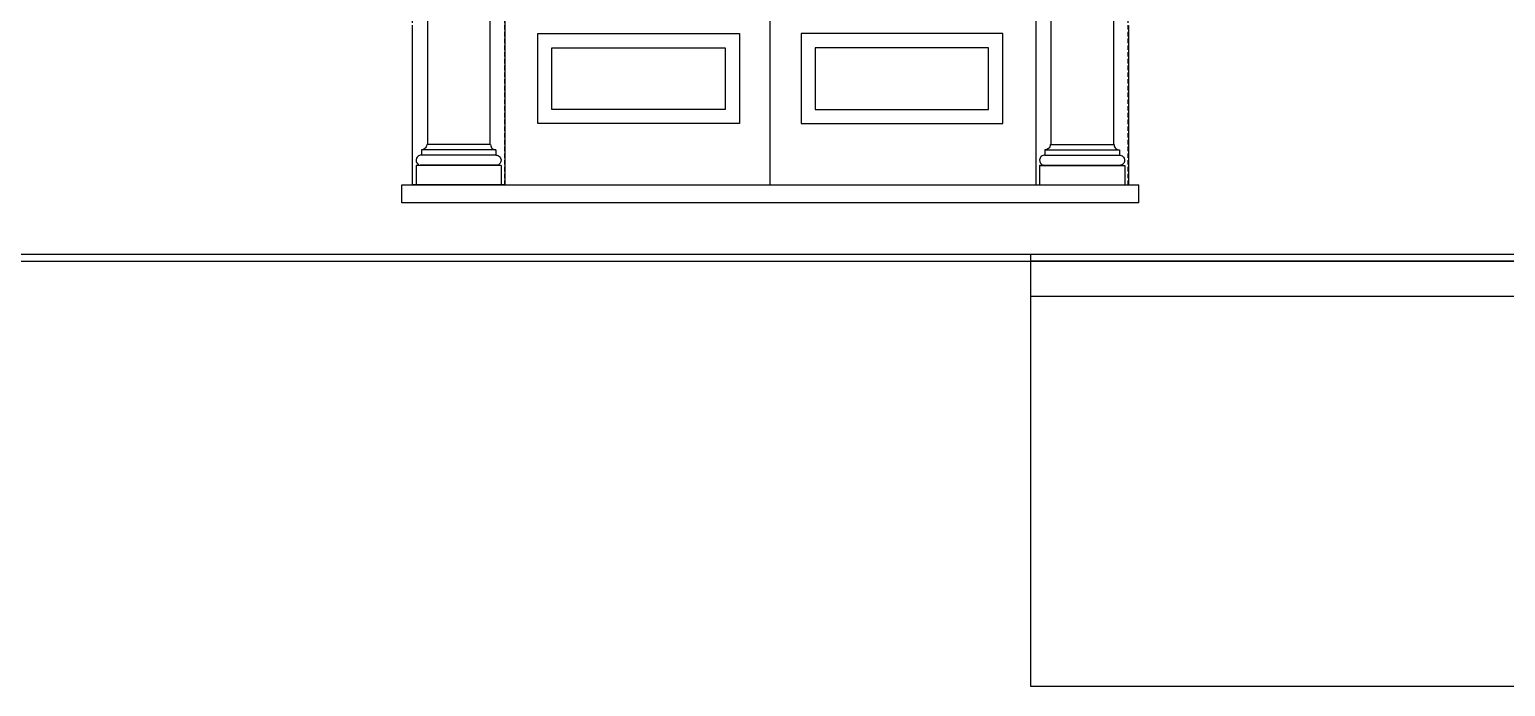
# Model space of a CAD drawing. Header units: millimetres. Extents: x -11840 to 12480, y -4119 to 5972.
# Drawn here: x -9625 to -5460, y -4119 to -2266 of the extents above; entities that cross this region are included whole.
import ezdxf

# ---------------------------------------------------------------- set-up
doc = ezdxf.new("R2010")
doc.units = ezdxf.units.MM
doc.linetypes.add('DASHED', pattern=[19.05, 12.7, -6.35])

msp = doc.modelspace()

# ---------------------------------------------------------------- linework, layer by layer
at = {"color": 22, "linetype": 'DASHED', "true_color": 0xe53935}
for p, q in [((-8544, -2704.3), (-8544, -279.7)), ((-8544, -2704.3), (-8544, -279.7)), ((-8284, -2704.3), (-8284, -279.7)), ((-8284, -2704.3), (-8284, -279.7)), ((-6784.7, -2704.3), (-6784.7, -279.7)), ((-6784.7, -2704.3), (-6784.7, -279.7)), ((-6524.7, -2704.3), (-6524.7, -279.7)), ((-6524.7, -2704.3), (-6524.7, -279.7)), ((-8534, -2704.3), (-8544, -2704.3)), ((-8534, -2704.3), (-8544, -2704.3)), ((-8284, -2704.3), (-8294, -2704.3)), ((-8284, -2704.3), (-8294, -2704.3)), ((-6784.7, -2704.3), (-6774.7, -2704.3)), ((-6784.7, -2704.3), (-6774.7, -2704.3)), ((-6534.7, -2704.3), (-6524.7, -2704.3)), ((-6534.7, -2704.3), (-6524.7, -2704.3))]:
    msp.add_line(p, q, dxfattribs=at)
at = {"color": 251, "true_color": 0x666666}
for p, q in [((-8284, -304.3), (-8284, -2704.3)), ((-7534.7, -2704.3), (-7534.7, -304.3)), ((-6784.7, -2704.3), (-6784.7, -304.3)), ((-8190.7, -2277.3), (-7621.7, -2277.3)), ((-8190.7, -2531.3), (-8190.7, -2277.3)), ((-7621.7, -2277.3), (-7621.7, -2531.3)), ((-6878.7, -2277.3), (-7447.7, -2277.3)), ((-7447.7, -2277.3), (-7447.7, -2531.3)), ((-6878.7, -2531.3), (-6878.7, -2277.3)), ((-8150.7, -2317.3), (-7661.7, -2317.3)), ((-8150.7, -2491.3), (-8150.7, -2317.3)), ((-7661.7, -2317.3), (-7661.7, -2491.3)), ((-7407.7, -2317.3), (-7407.7, -2491.3)), ((-6918.7, -2317.3), (-7407.7, -2317.3)), ((-6918.7, -2491.3), (-6918.7, -2317.3)), ((-7661.7, -2491.3), (-8150.7, -2491.3)), ((-7407.7, -2491.3), (-6918.7, -2491.3)), ((-7621.7, -2531.3), (-8190.7, -2531.3)), ((-7447.7, -2531.3), (-6878.7, -2531.3)), ((-8284, -2704.3), (-7534.7, -2704.3)), ((-7534.7, -2704.3), (-6784.7, -2704.3)), ((-1699.7, -3019.3), (-6799.7, -3019.3))]:
    msp.add_line(p, q, dxfattribs=at)
at = {"color": 250, "true_color": 0x333333}
for p, q in [((-8502, -393.1), (-8502, -2590.3)), ((-8502, -393.1), (-8502, -2590.3)), ((-8326, -393.1), (-8326, -2590.3)), ((-8326, -393.1), (-8326, -2590.3)), ((-6742.7, -393.1), (-6742.7, -2590.3)), ((-6742.7, -393.1), (-6742.7, -2590.3)), ((-6566.7, -393.1), (-6566.7, -2590.3)), ((-6566.7, -393.1), (-6566.7, -2590.3)), ((-8526.9, -2622.3), (-8529.2, -2624)), ((-8526.9, -2622.3), (-8529.2, -2624)), ((-8524.2, -2621.1), (-8526.9, -2622.3)), ((-8524.2, -2621.1), (-8526.9, -2622.3)), ((-8521.4, -2620.4), (-8524.2, -2621.1)), ((-8521.4, -2620.4), (-8524.2, -2621.1)), ((-8519, -2620.3), (-8521.4, -2620.4)), ((-8519, -2620.3), (-8521.4, -2620.4)), ((-8516, -2605), (-8519, -2605.3)), ((-8516, -2605), (-8519, -2605.3)), ((-8519, -2605.3), (-8519, -2620.3)), ((-8309, -2605.3), (-8519, -2605.3)), ((-8519, -2605.3), (-8519, -2620.3)), ((-8309, -2605.3), (-8519, -2605.3)), ((-8309, -2620.3), (-8519, -2620.3)), ((-8309, -2620.3), (-8519, -2620.3)), ((-8513.2, -2604.1), (-8516, -2605)), ((-8513.2, -2604.1), (-8516, -2605)), ((-8509.1, -2601.5), (-8513.2, -2604.1)), ((-8509.1, -2601.5), (-8513.2, -2604.1)), ((-8507.1, -2599.4), (-8509.1, -2601.5)), ((-8507.1, -2599.4), (-8509.1, -2601.5)), ((-8505.5, -2596.9), (-8507.1, -2599.4)), ((-8505.5, -2596.9), (-8507.1, -2599.4)), ((-8504.5, -2594.2), (-8505.5, -2596.9)), ((-8504.5, -2594.2), (-8505.5, -2596.9)), ((-8504, -2590.3), (-8504.5, -2594.2)), ((-8504, -2590.3), (-8504.5, -2594.2)), ((-8324, -2590.3), (-8504, -2590.3)), ((-8324, -2590.3), (-8504, -2590.3)), ((-8326, -2590.3), (-8502, -2590.3)), ((-8326, -2590.3), (-8502, -2590.3)), ((-8324, -2590.3), (-8323.5, -2594.2)), ((-8324, -2590.3), (-8323.5, -2594.2)), ((-8323.5, -2594.2), (-8322.4, -2596.9)), ((-8323.5, -2594.2), (-8322.4, -2596.9)), ((-8322.4, -2596.9), (-8320.9, -2599.4)), ((-8322.4, -2596.9), (-8320.9, -2599.4)), ((-8320.9, -2599.4), (-8318.9, -2601.5)), ((-8320.9, -2599.4), (-8318.9, -2601.5)), ((-8318.9, -2601.5), (-8314.7, -2604.1)), ((-8318.9, -2601.5), (-8314.7, -2604.1)), ((-8314.7, -2604.1), (-8311.9, -2605)), ((-8314.7, -2604.1), (-8311.9, -2605)), ((-8311.9, -2605), (-8309, -2605.3)), ((-8311.9, -2605), (-8309, -2605.3)), ((-8309, -2605.3), (-8309, -2620.3)), ((-8309, -2605.3), (-8309, -2620.3)), ((-8309, -2620.3), (-8306.5, -2620.4)), ((-8309, -2620.3), (-8306.5, -2620.4)), ((-8306.5, -2620.4), (-8303.7, -2621.1)), ((-8306.5, -2620.4), (-8303.7, -2621.1)), ((-8303.7, -2621.1), (-8301.1, -2622.3)), ((-8303.7, -2621.1), (-8301.1, -2622.3)), ((-8301.1, -2622.3), (-8298.8, -2624)), ((-8301.1, -2622.3), (-8298.8, -2624)), ((-6767.6, -2622.3), (-6769.9, -2624)), ((-6767.6, -2622.3), (-6769.9, -2624)), ((-6765, -2621.1), (-6767.6, -2622.3)), ((-6765, -2621.1), (-6767.6, -2622.3)), ((-6762.1, -2620.4), (-6765, -2621.1)), ((-6762.1, -2620.4), (-6765, -2621.1)), ((-6759.7, -2620.3), (-6762.1, -2620.4)), ((-6759.7, -2620.3), (-6762.1, -2620.4)), ((-6756.8, -2605), (-6759.7, -2605.3)), ((-6756.8, -2605), (-6759.7, -2605.3)), ((-6759.7, -2605.3), (-6759.7, -2620.3)), ((-6759.7, -2605.3), (-6549.7, -2605.3)), ((-6759.7, -2605.3), (-6549.7, -2605.3)), ((-6759.7, -2605.3), (-6759.7, -2620.3)), ((-6759.7, -2620.3), (-6549.7, -2620.3)), ((-6759.7, -2620.3), (-6549.7, -2620.3)), ((-6754, -2604.1), (-6756.8, -2605)), ((-6754, -2604.1), (-6756.8, -2605)), ((-6749.8, -2601.5), (-6754, -2604.1)), ((-6749.8, -2601.5), (-6754, -2604.1)), ((-6747.8, -2599.4), (-6749.8, -2601.5)), ((-6747.8, -2599.4), (-6749.8, -2601.5)), ((-6746.3, -2596.9), (-6747.8, -2599.4)), ((-6746.3, -2596.9), (-6747.8, -2599.4)), ((-6745.2, -2594.2), (-6746.3, -2596.9)), ((-6745.2, -2594.2), (-6746.3, -2596.9)), ((-6744.7, -2590.3), (-6745.2, -2594.2)), ((-6744.7, -2590.3), (-6745.2, -2594.2)), ((-6744.7, -2590.3), (-6564.7, -2590.3)), ((-6744.7, -2590.3), (-6564.7, -2590.3)), ((-6742.7, -2590.3), (-6566.7, -2590.3)), ((-6742.7, -2590.3), (-6566.7, -2590.3)), ((-6564.7, -2590.3), (-6564.2, -2594.2)), ((-6564.7, -2590.3), (-6564.2, -2594.2)), ((-6564.2, -2594.2), (-6563.2, -2596.9)), ((-6564.2, -2594.2), (-6563.2, -2596.9)), ((-6563.2, -2596.9), (-6561.6, -2599.4)), ((-6563.2, -2596.9), (-6561.6, -2599.4)), ((-6561.6, -2599.4), (-6559.6, -2601.5)), ((-6561.6, -2599.4), (-6559.6, -2601.5)), ((-6559.6, -2601.5), (-6555.5, -2604.1)), ((-6559.6, -2601.5), (-6555.5, -2604.1)), ((-6555.5, -2604.1), (-6552.6, -2605)), ((-6555.5, -2604.1), (-6552.6, -2605)), ((-6552.6, -2605), (-6549.7, -2605.3)), ((-6552.6, -2605), (-6549.7, -2605.3)), ((-6549.7, -2605.3), (-6549.7, -2620.3)), ((-6549.7, -2605.3), (-6549.7, -2620.3)), ((-6549.7, -2620.3), (-6547.3, -2620.4)), ((-6549.7, -2620.3), (-6547.3, -2620.4)), ((-6547.3, -2620.4), (-6544.5, -2621.1)), ((-6547.3, -2620.4), (-6544.5, -2621.1)), ((-6544.5, -2621.1), (-6541.8, -2622.3)), ((-6544.5, -2621.1), (-6541.8, -2622.3)), ((-6541.8, -2622.3), (-6539.5, -2624)), ((-6541.8, -2622.3), (-6539.5, -2624)), ((-8522.4, -2649), (-8534, -2649.3)), ((-8522.4, -2649), (-8534, -2649.3)), ((-8534, -2649.3), (-8534, -2704.3)), ((-8294, -2649.3), (-8534, -2649.3)), ((-8534, -2649.3), (-8534, -2704.3)), ((-8294, -2649.3), (-8534, -2649.3)), ((-8532.6, -2628.6), (-8533.9, -2633.3)), ((-8532.6, -2628.6), (-8533.9, -2633.3)), ((-8533.9, -2633.3), (-8533.6, -2638.1)), ((-8533.9, -2633.3), (-8533.6, -2638.1)), ((-8533.6, -2638.1), (-8532.6, -2640.8)), ((-8533.6, -2638.1), (-8532.6, -2640.8)), ((-8531.1, -2626.2), (-8532.6, -2628.6)), ((-8531.1, -2626.2), (-8532.6, -2628.6)), ((-8532.6, -2640.8), (-8531.2, -2643.3)), ((-8532.6, -2640.8), (-8531.2, -2643.3)), ((-8531.2, -2643.3), (-8527.7, -2646.7)), ((-8531.2, -2643.3), (-8527.7, -2646.7)), ((-8529.2, -2624), (-8531.1, -2626.2)), ((-8529.2, -2624), (-8531.1, -2626.2)), ((-8527.7, -2646.7), (-8525.2, -2648.1)), ((-8527.7, -2646.7), (-8525.2, -2648.1)), ((-8525.2, -2648.1), (-8522.4, -2649)), ((-8525.2, -2648.1), (-8522.4, -2649)), ((-8305.5, -2649), (-8522.4, -2649)), ((-8305.5, -2649), (-8522.4, -2649)), ((-8302.8, -2648.1), (-8305.5, -2649)), ((-8302.8, -2648.1), (-8305.5, -2649)), ((-8305.5, -2649), (-8294, -2649.3)), ((-8305.5, -2649), (-8294, -2649.3)), ((-8300.2, -2646.7), (-8302.8, -2648.1)), ((-8300.2, -2646.7), (-8302.8, -2648.1)), ((-8296.8, -2643.3), (-8300.2, -2646.7)), ((-8296.8, -2643.3), (-8300.2, -2646.7)), ((-8298.8, -2624), (-8296.8, -2626.2)), ((-8298.8, -2624), (-8296.8, -2626.2)), ((-8296.8, -2626.2), (-8295.3, -2628.6)), ((-8296.8, -2626.2), (-8295.3, -2628.6)), ((-8295.3, -2640.8), (-8296.8, -2643.3)), ((-8295.3, -2640.8), (-8296.8, -2643.3)), ((-8295.3, -2628.6), (-8294.1, -2633.3)), ((-8295.3, -2628.6), (-8294.1, -2633.3)), ((-8294.4, -2638.1), (-8295.3, -2640.8)), ((-8294.4, -2638.1), (-8295.3, -2640.8)), ((-8294.1, -2633.3), (-8294.4, -2638.1)), ((-8294.1, -2633.3), (-8294.4, -2638.1)), ((-8294, -2649.3), (-8294, -2704.3)), ((-8294, -2649.3), (-8294, -2704.3)), ((-6763.2, -2649), (-6774.7, -2649.3)), ((-6763.2, -2649), (-6774.7, -2649.3)), ((-6774.7, -2649.3), (-6774.7, -2704.3)), ((-6774.7, -2649.3), (-6534.7, -2649.3)), ((-6774.7, -2649.3), (-6534.7, -2649.3)), ((-6774.7, -2649.3), (-6774.7, -2704.3)), ((-6773.4, -2628.6), (-6774.6, -2633.3)), ((-6773.4, -2628.6), (-6774.6, -2633.3)), ((-6774.6, -2633.3), (-6774.3, -2638.1)), ((-6774.6, -2633.3), (-6774.3, -2638.1)), ((-6774.3, -2638.1), (-6773.4, -2640.8)), ((-6774.3, -2638.1), (-6773.4, -2640.8)), ((-6771.9, -2626.2), (-6773.4, -2628.6)), ((-6771.9, -2626.2), (-6773.4, -2628.6)), ((-6773.4, -2640.8), (-6771.9, -2643.3)), ((-6773.4, -2640.8), (-6771.9, -2643.3)), ((-6769.9, -2624), (-6771.9, -2626.2)), ((-6769.9, -2624), (-6771.9, -2626.2)), ((-6771.9, -2643.3), (-6768.5, -2646.7)), ((-6771.9, -2643.3), (-6768.5, -2646.7)), ((-6768.5, -2646.7), (-6765.9, -2648.1)), ((-6768.5, -2646.7), (-6765.9, -2648.1)), ((-6765.9, -2648.1), (-6763.2, -2649)), ((-6765.9, -2648.1), (-6763.2, -2649)), ((-6763.2, -2649), (-6546.3, -2649)), ((-6763.2, -2649), (-6546.3, -2649)), ((-6543.5, -2648.1), (-6546.3, -2649)), ((-6543.5, -2648.1), (-6546.3, -2649)), ((-6546.3, -2649), (-6534.7, -2649.3)), ((-6546.3, -2649), (-6534.7, -2649.3)), ((-6541, -2646.7), (-6543.5, -2648.1)), ((-6541, -2646.7), (-6543.5, -2648.1)), ((-6537.5, -2643.3), (-6541, -2646.7)), ((-6537.5, -2643.3), (-6541, -2646.7)), ((-6539.5, -2624), (-6537.6, -2626.2)), ((-6539.5, -2624), (-6537.6, -2626.2)), ((-6537.6, -2626.2), (-6536.1, -2628.6)), ((-6537.6, -2626.2), (-6536.1, -2628.6)), ((-6536, -2640.8), (-6537.5, -2643.3)), ((-6536, -2640.8), (-6537.5, -2643.3)), ((-6536.1, -2628.6), (-6534.8, -2633.3)), ((-6536.1, -2628.6), (-6534.8, -2633.3)), ((-6535.1, -2638.1), (-6536, -2640.8)), ((-6535.1, -2638.1), (-6536, -2640.8)), ((-6534.8, -2633.3), (-6535.1, -2638.1)), ((-6534.8, -2633.3), (-6535.1, -2638.1)), ((-6534.7, -2649.3), (-6534.7, -2704.3)), ((-6534.7, -2649.3), (-6534.7, -2704.3)), ((-8574.3, -2704.5), (-6494.3, -2704.5)), ((-8574.3, -2754.5), (-8574.3, -2704.5)), ((-8574.3, -2704.5), (-6494.3, -2704.5)), ((-8574.3, -2754.5), (-8574.3, -2704.5)), ((-8294, -2704.3), (-8534, -2704.3)), ((-8294, -2704.3), (-8534, -2704.3)), ((-6774.7, -2704.3), (-6534.7, -2704.3)), ((-6774.7, -2704.3), (-6534.7, -2704.3)), ((-6494.3, -2754.5), (-6494.3, -2704.5)), ((-6494.3, -2754.5), (-6494.3, -2704.5)), ((-6494.3, -2754.5), (-8574.3, -2754.5)), ((-6494.3, -2754.5), (-8574.3, -2754.5))]:
    msp.add_line(p, q, dxfattribs=at)
for p, q in [((-8544.3, -2704.5), (-8544.3, -2254.5)), ((-8544.3, -2704.5), (-8544.3, -2254.5)), ((-6524.3, -2254.5), (-6524.3, -2704.5)), ((-6524.3, -2254.5), (-6524.3, -2704.5)), ((-6799.7, -4119.3), (-6799.7, -2919.3)), ((-6799.7, -4119.3), (-6799.7, -2919.3)), ((-1699.7, -4119.3), (-6799.7, -4119.3)), ((-1699.7, -4119.3), (-6799.7, -4119.3))]:
    msp.add_line(p, q)
at = {"color": 253, "true_color": 0xb4b4b4}
for p, q in [((-11359.7, -2899.3), (-6799.7, -2899.3)), ((-11359.7, -2899.3), (-6799.7, -2899.3)), ((-6799.7, -2919.3), (-6799.7, -2899.3)), ((-6799.7, -2919.3), (-6799.7, -2899.3)), ((-6799.7, -2899.3), (3190.3, -2899.3)), ((-6799.7, -2899.3), (3190.3, -2899.3)), ((-11359.7, -2919.3), (-6799.7, -2919.3)), ((-11359.7, -2919.3), (-6799.7, -2919.3))]:
    msp.add_line(p, q, dxfattribs=at)
at = {"color": 253, "true_color": 0x999999}
for p, q in [((-6949.7, -2919.3), (-1549.7, -2919.3)), ((-1699.7, -2919.3), (-6799.7, -2919.3)), ((-1699.7, -2919.3), (-6799.7, -2919.3))]:
    msp.add_line(p, q, dxfattribs=at)

doc.saveas('drawing.dxf')
